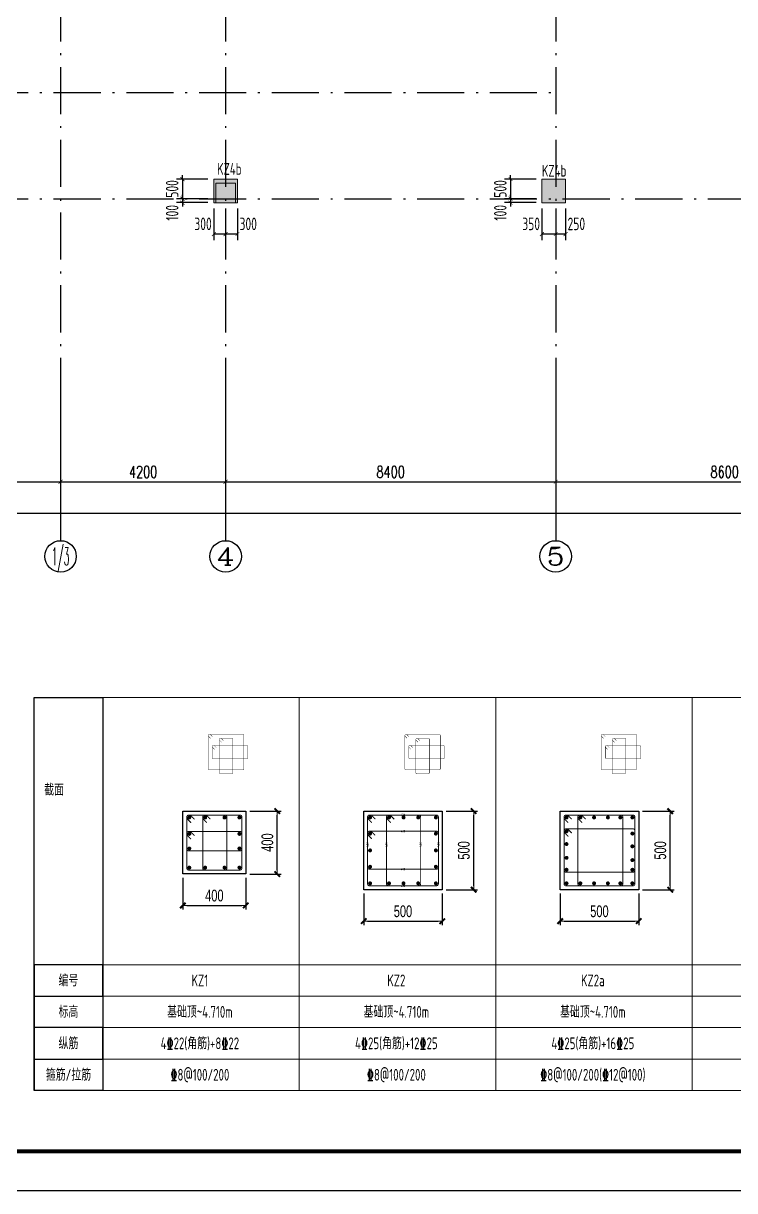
# Model space of a CAD drawing. Extents: x 169490 to 7584583, y -2399407 to 1374371.
# Drawn here: x 478408 to 496510, y 795791 to 825491 of the extents above; entities that cross this region are included whole.
import ezdxf
from ezdxf.enums import TextEntityAlignment as Align

# ---------------------------------------------------------------- set-up
doc = ezdxf.new("R2010")
doc.units = 0
doc.header["$LTSCALE"] = 100
doc.linetypes.add('D3轴线点划线', pattern=[18.5, 12, -3, 0.5, -3])
doc.layers.get('0').update_dxf_attribs({"linetype": 'CONTINUOUS'})
doc.layers.get('DEFPOINTS').update_dxf_attribs({"linetype": 'CONTINUOUS'})
for name, color, linetype in [('AXIS', 3, 'CONTINUOUS'), ('AXIS_TEXT', 4, 'CONTINUOUS'), ('C-AXIS(轴号)', 3, 'CONTINUOUS'), ('C-AXIS-T(字)', 7, 'CONTINUOUS'), ('C-DOTE', 8, 'D3轴线点划线'), ('link', 6, 'CONTINUOUS'), ('outline', 7, 'CONTINUOUS'), ('S-COLU-DIM', 151, 'CONTINUOUS'), ('S-COLU-HATCH', 251, 'CONTINUOUS'), ('S-COLU-TEXT', 7, 'CONTINUOUS'), ('tab-表头', 127, 'CONTINUOUS'), ('z-计算配筋', 7, 'CONTINUOUS'), ('图框', 140, 'CONTINUOUS')]:
    doc.layers.add(name, color=color, linetype=linetype)
for name, color, linetype, lineweight in [('rein', 10, 'CONTINUOUS', 18), ('S-COLU-LINE1', 6, 'CONTINUOUS', 18), ('TAB', 7, 'CONTINUOUS', 18), ('Z-详图标注', 3, 'CONTINUOUS', 18)]:
    doc.layers.add(name, color=color, linetype=linetype, lineweight=lineweight)
doc.layers.add('箍筋长度', color=3, linetype='CONTINUOUS', plot=False)
doc.styles.add('_TCH_AXIS', font='COMPLEX', dxfattribs={"bigfont": 'GBCBIG'})
doc.styles.add('_TCH_DIM_T3', font='SIMPLEX.shx', dxfattribs={"width": 0.705882, "bigfont": 'GBCBIG.shx'})
doc.styles.add('BW_Dim', font='Bweng.shx', dxfattribs={"width": 0.7, "bigfont": 'hztxt.shx'})
doc.styles.add('BW_Rein', font='Tssdeng.shx', dxfattribs={"width": 0.7, "bigfont": 'hztxt.shx'})
doc.styles.add('COMPLEX', font='COMPLEX')
doc.styles.add('TSSD_Dimension', font='Tssdeng.shx', dxfattribs={"width": 0.7, "bigfont": 'tssdchn.shx'})
doc.dimstyles.new('_TCH_ARCH&&100', dxfattribs={"dimtxt": 297.5, "dimasz": 100, "dimexe": 250, "dimexo": 300, "dimgap": 100, "dimtad": 1, "dimdec": 0, "dimzin": 0, "dimdsep": 46, "dimtxsty": '_TCH_DIM_T3', "dimblk": 'ARCHTICK', "dimcen": 0.09, "dimclrt": 7, "dimazin": 2, "dimtfac": 1, "dimtdec": 0, "dimtix": 1, "dimtmove": 2, "dimatfit": 3, "dimfxl": 1, "dimtolj": 1, "dimtzin": 0, "dimarcsym": 0})
doc.dimstyles.new('Cyz_25_100', dxfattribs={"dimtxt": 300, "dimasz": 100, "dimexe": 100, "dimexo": 100, "dimgap": 100, "dimtad": 1, "dimdec": 0, "dimlfac": 0.25, "dimzin": 0, "dimdsep": 46, "dimtxsty": 'BW_Dim', "dimblk": '_bwk', "dimcen": 0, "dimclrt": 7, "dimadec": 0, "dimazin": 0, "dimtfac": 1, "dimtdec": 0, "dimtix": 1, "dimtmove": 2, "dimatfit": 0, "dimfxl": 1, "dimtolj": 1, "dimtzin": 0, "dimarcsym": 0})
doc.dimstyles.new('TSSD_100_100$0', dxfattribs={"dimtxt": 320, "dimasz": 100, "dimexe": 150, "dimexo": 150, "dimgap": 100, "dimtad": 1, "dimdec": 0, "dimzin": 0, "dimdsep": 46, "dimtxsty": 'TSSD_Dimension', "dimblk": 'ARCHTICK', "dimcen": 0, "dimclrt": 7, "dimadec": 1, "dimazin": 0, "dimtfac": 1, "dimtdec": 0, "dimtix": 1, "dimtmove": 2, "dimatfit": 3, "dimldrblk": '_TSDBK', "dimfxl": 1, "dimtolj": 1, "dimtzin": 0, "dimarcsym": 0})

# ---------------------------------------------------------------- blocks, each defined once
blk = doc.blocks.new('_ARCHTICK')
at = {"const_width": 0.15}
blk.add_lwpolyline([(-0.5, -0.5), (0.5, 0.5)], dxfattribs=at)
blk = doc.blocks.new('*D1611')
at = {"layer": 'AXIS', "color": 0, "lineweight": -2, "transparency": 16777216}
for p, q in [((466556, 816029), (466556, 812779)), ((538456, 816029), (538456, 812779)), ((466556, 813029), (538456, 813029))]:
    blk.add_line(p, q, dxfattribs=at)
at = {"layer": 'DEFPOINTS', "color": 0, "transparency": 16777216}
for p in [(466556, 816329), (538456, 816329), (538456, 813029)]:
    blk.add_point(p, dxfattribs=at)
at = {"layer": 'AXIS', "color": 0, "lineweight": -2, "transparency": 16777216, "xscale": 100, "yscale": 100, "zscale": 100, "rotation": 180}
blk.add_blockref('_ARCHTICK', (466556, 813029), dxfattribs=at)
at = {"layer": 'AXIS', "color": 0, "lineweight": -2, "transparency": 16777216, "xscale": 100, "yscale": 100, "zscale": 100}
blk.add_blockref('_ARCHTICK', (538456, 813029), dxfattribs=at)
at = {"layer": 'AXIS', "color": 7, "transparency": 16777216, "insert": (502506, 813278), "char_height": 297.5, "attachment_point": 5, "style": '_TCH_DIM_T3'}
blk.add_mtext('\\A1;71900', dxfattribs=at)
blk = doc.blocks.new('*D1616')
at = {"layer": 'AXIS', "color": 0, "lineweight": -2, "transparency": 16777216}
for p, q in [((475156, 816029), (475156, 813579)), ((479356, 816029), (479356, 813579)), ((475156, 813829), (479356, 813829))]:
    blk.add_line(p, q, dxfattribs=at)
at = {"layer": 'DEFPOINTS', "color": 0, "transparency": 16777216}
for p in [(475156, 816329), (479356, 816329), (479356, 813829)]:
    blk.add_point(p, dxfattribs=at)
at = {"layer": 'AXIS', "color": 0, "lineweight": -2, "transparency": 16777216, "xscale": 100, "yscale": 100, "zscale": 100, "rotation": 180}
blk.add_blockref('_ARCHTICK', (475156, 813829), dxfattribs=at)
at = {"layer": 'AXIS', "color": 0, "lineweight": -2, "transparency": 16777216, "xscale": 100, "yscale": 100, "zscale": 100}
blk.add_blockref('_ARCHTICK', (479356, 813829), dxfattribs=at)
at = {"layer": 'AXIS', "color": 7, "transparency": 16777216, "insert": (477256, 814078), "char_height": 297.5, "attachment_point": 5, "style": '_TCH_DIM_T3'}
blk.add_mtext('\\A1;4200', dxfattribs=at)
blk = doc.blocks.new('*D1617')
at = {"layer": 'AXIS', "color": 0, "lineweight": -2, "transparency": 16777216}
for p, q in [((479356, 816029), (479356, 813579)), ((483556, 816029), (483556, 813579)), ((479356, 813829), (483556, 813829))]:
    blk.add_line(p, q, dxfattribs=at)
at = {"layer": 'DEFPOINTS', "color": 0, "transparency": 16777216}
for p in [(479356, 816329), (483556, 816329), (483556, 813829)]:
    blk.add_point(p, dxfattribs=at)
at = {"layer": 'AXIS', "color": 0, "lineweight": -2, "transparency": 16777216, "xscale": 100, "yscale": 100, "zscale": 100, "rotation": 180}
blk.add_blockref('_ARCHTICK', (479356, 813829), dxfattribs=at)
at = {"layer": 'AXIS', "color": 0, "lineweight": -2, "transparency": 16777216, "xscale": 100, "yscale": 100, "zscale": 100}
blk.add_blockref('_ARCHTICK', (483556, 813829), dxfattribs=at)
at = {"layer": 'AXIS', "color": 7, "transparency": 16777216, "insert": (481456, 814078), "char_height": 297.5, "attachment_point": 5, "style": '_TCH_DIM_T3'}
blk.add_mtext('\\A1;4200', dxfattribs=at)
blk = doc.blocks.new('*D1618')
at = {"layer": 'AXIS', "color": 0, "lineweight": -2, "transparency": 16777216}
for p, q in [((483556, 816029), (483556, 813579)), ((491956, 816029), (491956, 813579)), ((483556, 813829), (491956, 813829))]:
    blk.add_line(p, q, dxfattribs=at)
at = {"layer": 'DEFPOINTS', "color": 0, "transparency": 16777216}
for p in [(483556, 816329), (491956, 816329), (491956, 813829)]:
    blk.add_point(p, dxfattribs=at)
at = {"layer": 'AXIS', "color": 0, "lineweight": -2, "transparency": 16777216, "xscale": 100, "yscale": 100, "zscale": 100, "rotation": 180}
blk.add_blockref('_ARCHTICK', (483556, 813829), dxfattribs=at)
at = {"layer": 'AXIS', "color": 0, "lineweight": -2, "transparency": 16777216, "xscale": 100, "yscale": 100, "zscale": 100}
blk.add_blockref('_ARCHTICK', (491956, 813829), dxfattribs=at)
at = {"layer": 'AXIS', "color": 7, "transparency": 16777216, "insert": (487756, 814078), "char_height": 297.5, "attachment_point": 5, "style": '_TCH_DIM_T3'}
blk.add_mtext('\\A1;8400', dxfattribs=at)
blk = doc.blocks.new('*D1619')
at = {"layer": 'AXIS', "color": 0, "lineweight": -2, "transparency": 16777216}
for p, q in [((491956, 816029), (491956, 813579)), ((500556, 816029), (500556, 813579)), ((491956, 813829), (500556, 813829))]:
    blk.add_line(p, q, dxfattribs=at)
at = {"layer": 'DEFPOINTS', "color": 0, "transparency": 16777216}
for p in [(491956, 816329), (500556, 816329), (500556, 813829)]:
    blk.add_point(p, dxfattribs=at)
at = {"layer": 'AXIS', "color": 0, "lineweight": -2, "transparency": 16777216, "xscale": 100, "yscale": 100, "zscale": 100, "rotation": 180}
blk.add_blockref('_ARCHTICK', (491956, 813829), dxfattribs=at)
at = {"layer": 'AXIS', "color": 0, "lineweight": -2, "transparency": 16777216, "xscale": 100, "yscale": 100, "zscale": 100}
blk.add_blockref('_ARCHTICK', (500556, 813829), dxfattribs=at)
at = {"layer": 'AXIS', "color": 7, "transparency": 16777216, "insert": (496256, 814078), "char_height": 297.5, "attachment_point": 5, "style": '_TCH_DIM_T3'}
blk.add_mtext('\\A1;8600', dxfattribs=at)
blk = doc.blocks.new('_AXISO')
blk.add_circle((0, 0), 0.5)
at = {"layer": 'AXIS_TEXT', "style": 'COMPLEX', "width": 1.041667}
blk.add_attdef('A', text='', height=0.56, dxfattribs=at).set_placement((-0.25, -0.28), (0.25, -0.28), align=Align.FIT)
blk = doc.blocks.new('*D3648')
at = {"layer": 'DEFPOINTS', "color": 0, "ltscale": 10, "transparency": 16777216}
for p in [(491956, 820929), (492206, 820929), (491956, 820129)]:
    blk.add_point(p, dxfattribs=at)
at = {"layer": 'S-COLU-DIM', "color": 0, "lineweight": -2, "ltscale": 10, "transparency": 16777216}
for p, q in [((491956, 820779), (491956, 819979)), ((492206, 820779), (492206, 819979)), ((492206, 820129), (491956, 820129))]:
    blk.add_line(p, q, dxfattribs=at)
at = {"layer": 'S-COLU-DIM', "color": 0, "lineweight": -2, "ltscale": 10, "transparency": 16777216, "xscale": 100, "yscale": 100, "zscale": 100, "rotation": 180}
blk.add_blockref('_ARCHTICK', (491956, 820129), dxfattribs=at)
at = {"layer": 'S-COLU-DIM', "color": 0, "lineweight": -2, "ltscale": 10, "transparency": 16777216, "xscale": 100, "yscale": 100, "zscale": 100}
blk.add_blockref('_ARCHTICK', (492206, 820129), dxfattribs=at)
at = {"layer": 'S-COLU-DIM', "color": 7, "ltscale": 10, "transparency": 16777216, "insert": (492481, 820389), "char_height": 320, "attachment_point": 5, "style": 'TSSD_Dimension'}
blk.add_mtext('\\A1;250', dxfattribs=at)
blk = doc.blocks.new('_TSDBK')
blk.add_line((-1, 0), (0, 0))
at = {"const_width": 0.5}
blk.add_lwpolyline([(-0.7, -0.7), (0.7, 0.7)], dxfattribs=at)
blk = doc.blocks.new('*D3649')
at = {"layer": 'DEFPOINTS', "color": 0, "ltscale": 10, "transparency": 16777216}
for p in [(491606, 820929), (491956, 820929), (491606, 820129)]:
    blk.add_point(p, dxfattribs=at)
at = {"layer": 'S-COLU-DIM', "color": 0, "lineweight": -2, "ltscale": 10, "transparency": 16777216}
for p, q in [((491606, 820779), (491606, 819979)), ((491956, 820779), (491956, 819979)), ((491956, 820129), (491606, 820129))]:
    blk.add_line(p, q, dxfattribs=at)
at = {"layer": 'S-COLU-DIM', "color": 0, "lineweight": -2, "ltscale": 10, "transparency": 16777216, "xscale": 100, "yscale": 100, "zscale": 100, "rotation": 180}
blk.add_blockref('_ARCHTICK', (491606, 820129), dxfattribs=at)
at = {"layer": 'S-COLU-DIM', "color": 0, "lineweight": -2, "ltscale": 10, "transparency": 16777216, "xscale": 100, "yscale": 100, "zscale": 100}
blk.add_blockref('_ARCHTICK', (491956, 820129), dxfattribs=at)
at = {"layer": 'S-COLU-DIM', "color": 7, "ltscale": 10, "transparency": 16777216, "insert": (491331, 820389), "char_height": 320, "attachment_point": 5, "style": 'TSSD_Dimension'}
blk.add_mtext('\\A1;350', dxfattribs=at)
blk = doc.blocks.new('*D3650')
at = {"layer": 'DEFPOINTS', "color": 0, "ltscale": 10, "transparency": 16777216}
for p in [(491606, 821529), (490806, 821029), (491606, 821029)]:
    blk.add_point(p, dxfattribs=at)
at = {"layer": 'S-COLU-DIM', "color": 0, "lineweight": -2, "ltscale": 10, "transparency": 16777216}
for p, q in [((491456, 821529), (490656, 821529)), ((490806, 821529), (490806, 821629)), ((490806, 821529), (490806, 821029)), ((491456, 821029), (490656, 821029)), ((490806, 821029), (490806, 820929))]:
    blk.add_line(p, q, dxfattribs=at)
at = {"layer": 'S-COLU-DIM', "color": 0, "lineweight": -2, "ltscale": 10, "transparency": 16777216, "xscale": 100, "yscale": 100, "zscale": 100}
for p, rotation in [((490806, 821529), 270), ((490806, 821029), 90)]:
    blk.add_blockref('_ARCHTICK', p, dxfattribs=dict(at, rotation=rotation))
at = {"layer": 'S-COLU-DIM', "color": 7, "ltscale": 10, "transparency": 16777216, "insert": (490546, 821279), "char_height": 320, "attachment_point": 5, "rotation": 90, "style": 'TSSD_Dimension'}
blk.add_mtext('\\A1;500', dxfattribs=at)
blk = doc.blocks.new('*D3651')
at = {"layer": 'DEFPOINTS', "color": 0, "ltscale": 10, "transparency": 16777216}
for p in [(490806, 820929), (491606, 821029), (491606, 820929)]:
    blk.add_point(p, dxfattribs=at)
at = {"layer": 'S-COLU-DIM', "color": 0, "lineweight": -2, "ltscale": 10, "transparency": 16777216}
for p, q in [((491456, 821029), (490656, 821029)), ((491456, 820929), (490656, 820929)), ((490806, 821029), (490806, 821129)), ((490806, 821029), (490806, 820929)), ((490806, 820929), (490806, 820829))]:
    blk.add_line(p, q, dxfattribs=at)
at = {"layer": 'S-COLU-DIM', "color": 0, "lineweight": -2, "ltscale": 10, "transparency": 16777216, "xscale": 100, "yscale": 100, "zscale": 100}
for p, rotation in [((490806, 821029), 270), ((490806, 820929), 90)]:
    blk.add_blockref('_ARCHTICK', p, dxfattribs=dict(at, rotation=rotation))
at = {"layer": 'S-COLU-DIM', "color": 7, "ltscale": 10, "transparency": 16777216, "insert": (490546, 820671), "char_height": 320, "attachment_point": 5, "rotation": 90, "style": 'TSSD_Dimension'}
blk.add_mtext('\\A1;100', dxfattribs=at)
blk = doc.blocks.new('*D3660')
at = {"layer": 'DEFPOINTS', "color": 0, "ltscale": 10, "transparency": 16777216}
for p in [(483556, 820929), (483856, 820929), (483556, 820129)]:
    blk.add_point(p, dxfattribs=at)
at = {"layer": 'S-COLU-DIM', "color": 0, "lineweight": -2, "ltscale": 10, "transparency": 16777216}
for p, q in [((483556, 820779), (483556, 819979)), ((483856, 820779), (483856, 819979)), ((483856, 820129), (483556, 820129))]:
    blk.add_line(p, q, dxfattribs=at)
at = {"layer": 'S-COLU-DIM', "color": 0, "lineweight": -2, "ltscale": 10, "transparency": 16777216, "xscale": 100, "yscale": 100, "zscale": 100, "rotation": 180}
blk.add_blockref('_ARCHTICK', (483556, 820129), dxfattribs=at)
at = {"layer": 'S-COLU-DIM', "color": 0, "lineweight": -2, "ltscale": 10, "transparency": 16777216, "xscale": 100, "yscale": 100, "zscale": 100}
blk.add_blockref('_ARCHTICK', (483856, 820129), dxfattribs=at)
at = {"layer": 'S-COLU-DIM', "color": 7, "ltscale": 10, "transparency": 16777216, "insert": (484131, 820389), "char_height": 320, "attachment_point": 5, "style": 'TSSD_Dimension'}
blk.add_mtext('\\A1;300', dxfattribs=at)
blk = doc.blocks.new('*D3661')
at = {"layer": 'DEFPOINTS', "color": 0, "ltscale": 10, "transparency": 16777216}
for p in [(483256, 820929), (483556, 820929), (483256, 820129)]:
    blk.add_point(p, dxfattribs=at)
at = {"layer": 'S-COLU-DIM', "color": 0, "lineweight": -2, "ltscale": 10, "transparency": 16777216}
for p, q in [((483256, 820779), (483256, 819979)), ((483556, 820779), (483556, 819979)), ((483556, 820129), (483256, 820129))]:
    blk.add_line(p, q, dxfattribs=at)
at = {"layer": 'S-COLU-DIM', "color": 0, "lineweight": -2, "ltscale": 10, "transparency": 16777216, "xscale": 100, "yscale": 100, "zscale": 100, "rotation": 180}
blk.add_blockref('_ARCHTICK', (483256, 820129), dxfattribs=at)
at = {"layer": 'S-COLU-DIM', "color": 0, "lineweight": -2, "ltscale": 10, "transparency": 16777216, "xscale": 100, "yscale": 100, "zscale": 100}
blk.add_blockref('_ARCHTICK', (483556, 820129), dxfattribs=at)
at = {"layer": 'S-COLU-DIM', "color": 7, "ltscale": 10, "transparency": 16777216, "insert": (482981, 820389), "char_height": 320, "attachment_point": 5, "style": 'TSSD_Dimension'}
blk.add_mtext('\\A1;300', dxfattribs=at)
blk = doc.blocks.new('*D3662')
at = {"layer": 'DEFPOINTS', "color": 0, "ltscale": 10, "transparency": 16777216}
for p in [(483256, 821529), (482456, 821029), (483256, 821029)]:
    blk.add_point(p, dxfattribs=at)
at = {"layer": 'S-COLU-DIM', "color": 0, "lineweight": -2, "ltscale": 10, "transparency": 16777216}
for p, q in [((483106, 821529), (482306, 821529)), ((482456, 821529), (482456, 821629)), ((482456, 821529), (482456, 821029)), ((483106, 821029), (482306, 821029)), ((482456, 821029), (482456, 820929))]:
    blk.add_line(p, q, dxfattribs=at)
at = {"layer": 'S-COLU-DIM', "color": 0, "lineweight": -2, "ltscale": 10, "transparency": 16777216, "xscale": 100, "yscale": 100, "zscale": 100}
for p, rotation in [((482456, 821529), 270), ((482456, 821029), 90)]:
    blk.add_blockref('_ARCHTICK', p, dxfattribs=dict(at, rotation=rotation))
at = {"layer": 'S-COLU-DIM', "color": 7, "ltscale": 10, "transparency": 16777216, "insert": (482196, 821279), "char_height": 320, "attachment_point": 5, "rotation": 90, "style": 'TSSD_Dimension'}
blk.add_mtext('\\A1;500', dxfattribs=at)
blk = doc.blocks.new('*D3663')
at = {"layer": 'DEFPOINTS', "color": 0, "ltscale": 10, "transparency": 16777216}
for p in [(482456, 820929), (483256, 821029), (483256, 820929)]:
    blk.add_point(p, dxfattribs=at)
at = {"layer": 'S-COLU-DIM', "color": 0, "lineweight": -2, "ltscale": 10, "transparency": 16777216}
for p, q in [((483106, 821029), (482306, 821029)), ((483106, 820929), (482306, 820929)), ((482456, 821029), (482456, 821129)), ((482456, 821029), (482456, 820929)), ((482456, 820929), (482456, 820829))]:
    blk.add_line(p, q, dxfattribs=at)
at = {"layer": 'S-COLU-DIM', "color": 0, "lineweight": -2, "ltscale": 10, "transparency": 16777216, "xscale": 100, "yscale": 100, "zscale": 100}
for p, rotation in [((482456, 821029), 270), ((482456, 820929), 90)]:
    blk.add_blockref('_ARCHTICK', p, dxfattribs=dict(at, rotation=rotation))
at = {"layer": 'S-COLU-DIM', "color": 7, "ltscale": 10, "transparency": 16777216, "insert": (482196, 820671), "char_height": 320, "attachment_point": 5, "rotation": 90, "style": 'TSSD_Dimension'}
blk.add_mtext('\\A1;100', dxfattribs=at)
blk = doc.blocks.new('_bwk')
blk.add_line((-1, 0), (0, 0))
blk.add_lwpolyline([(-0.7, -0.7, 0.5, 0.5, 0), (0.7, 0.7, 0.5, 0.5, 0)], format="xyseb")
blk = doc.blocks.new('*D3704')
at = {"layer": 'DEFPOINTS', "color": 0, "transparency": 16777216}
for p in [(484069, 805448), (484869, 805448), (484069, 803848)]:
    blk.add_point(p, dxfattribs=at)
at = {"layer": 'Z-详图标注', "color": 0, "lineweight": -2, "transparency": 16777216}
for p, q in [((484169, 805448), (484969, 805448)), ((484869, 803948), (484869, 805348)), ((484169, 803848), (484969, 803848))]:
    blk.add_line(p, q, dxfattribs=at)
at = {"layer": 'Z-详图标注', "color": 0, "lineweight": -2, "transparency": 16777216, "xscale": 100, "yscale": 100, "zscale": 100}
for p, rotation in [((484869, 805448), 90), ((484869, 803848), 270)]:
    blk.add_blockref('_bwk', p, dxfattribs=dict(at, rotation=rotation))
at = {"layer": 'Z-详图标注', "color": 7, "transparency": 16777216, "insert": (484619, 804648), "char_height": 300, "attachment_point": 5, "rotation": 90, "style": 'BW_Dim'}
blk.add_mtext('\\A1;400', dxfattribs=at)
blk = doc.blocks.new('*D3705')
at = {"layer": 'DEFPOINTS', "color": 0, "transparency": 16777216}
for p in [(482469, 803848), (484069, 803848), (484069, 803048)]:
    blk.add_point(p, dxfattribs=at)
at = {"layer": 'Z-详图标注', "color": 0, "lineweight": -2, "transparency": 16777216}
for p, q in [((482469, 803748), (482469, 802948)), ((484069, 803748), (484069, 802948)), ((482569, 803048), (483969, 803048))]:
    blk.add_line(p, q, dxfattribs=at)
at = {"layer": 'Z-详图标注', "color": 0, "lineweight": -2, "transparency": 16777216, "xscale": 100, "yscale": 100, "zscale": 100, "rotation": 180}
blk.add_blockref('_bwk', (482469, 803048), dxfattribs=at)
at = {"layer": 'Z-详图标注', "color": 0, "lineweight": -2, "transparency": 16777216, "xscale": 100, "yscale": 100, "zscale": 100}
blk.add_blockref('_bwk', (484069, 803048), dxfattribs=at)
at = {"layer": 'Z-详图标注', "color": 7, "transparency": 16777216, "insert": (483269, 803298), "char_height": 300, "attachment_point": 5, "style": 'BW_Dim'}
blk.add_mtext('\\A1;400', dxfattribs=at)
blk = doc.blocks.new('*D3718')
at = {"layer": 'DEFPOINTS', "color": 0, "transparency": 16777216}
for p in [(489069, 805448), (489869, 805448), (489069, 803448)]:
    blk.add_point(p, dxfattribs=at)
at = {"layer": 'Z-详图标注', "color": 0, "lineweight": -2, "transparency": 16777216}
for p, q in [((489169, 805448), (489969, 805448)), ((489869, 803548), (489869, 805348)), ((489169, 803448), (489969, 803448))]:
    blk.add_line(p, q, dxfattribs=at)
at = {"layer": 'Z-详图标注', "color": 0, "lineweight": -2, "transparency": 16777216, "xscale": 100, "yscale": 100, "zscale": 100}
for p, rotation in [((489869, 805448), 90), ((489869, 803448), 270)]:
    blk.add_blockref('_bwk', p, dxfattribs=dict(at, rotation=rotation))
at = {"layer": 'Z-详图标注', "color": 7, "transparency": 16777216, "insert": (489619, 804448), "char_height": 300, "attachment_point": 5, "rotation": 90, "style": 'BW_Dim'}
blk.add_mtext('\\A1;500', dxfattribs=at)
blk = doc.blocks.new('*D3719')
at = {"layer": 'DEFPOINTS', "color": 0, "transparency": 16777216}
for p in [(487069, 803448), (489069, 803448), (489069, 802648)]:
    blk.add_point(p, dxfattribs=at)
at = {"layer": 'Z-详图标注', "color": 0, "lineweight": -2, "transparency": 16777216}
for p, q in [((487069, 803348), (487069, 802548)), ((489069, 803348), (489069, 802548)), ((487169, 802648), (488969, 802648))]:
    blk.add_line(p, q, dxfattribs=at)
at = {"layer": 'Z-详图标注', "color": 0, "lineweight": -2, "transparency": 16777216, "xscale": 100, "yscale": 100, "zscale": 100, "rotation": 180}
blk.add_blockref('_bwk', (487069, 802648), dxfattribs=at)
at = {"layer": 'Z-详图标注', "color": 0, "lineweight": -2, "transparency": 16777216, "xscale": 100, "yscale": 100, "zscale": 100}
blk.add_blockref('_bwk', (489069, 802648), dxfattribs=at)
at = {"layer": 'Z-详图标注', "color": 7, "transparency": 16777216, "insert": (488069, 802898), "char_height": 300, "attachment_point": 5, "style": 'BW_Dim'}
blk.add_mtext('\\A1;500', dxfattribs=at)
blk = doc.blocks.new('*D3720')
at = {"layer": 'DEFPOINTS', "color": 0, "transparency": 16777216}
for p in [(494069, 805448), (494869, 805448), (494069, 803448)]:
    blk.add_point(p, dxfattribs=at)
at = {"layer": 'Z-详图标注', "color": 0, "lineweight": -2, "transparency": 16777216}
for p, q in [((494169, 805448), (494969, 805448)), ((494869, 803548), (494869, 805348)), ((494169, 803448), (494969, 803448))]:
    blk.add_line(p, q, dxfattribs=at)
at = {"layer": 'Z-详图标注', "color": 0, "lineweight": -2, "transparency": 16777216, "xscale": 100, "yscale": 100, "zscale": 100}
for p, rotation in [((494869, 805448), 90), ((494869, 803448), 270)]:
    blk.add_blockref('_bwk', p, dxfattribs=dict(at, rotation=rotation))
at = {"layer": 'Z-详图标注', "color": 7, "transparency": 16777216, "insert": (494619, 804448), "char_height": 300, "attachment_point": 5, "rotation": 90, "style": 'BW_Dim'}
blk.add_mtext('\\A1;500', dxfattribs=at)
blk = doc.blocks.new('*D3721')
at = {"layer": 'DEFPOINTS', "color": 0, "transparency": 16777216}
for p in [(492069, 803448), (494069, 803448), (494069, 802648)]:
    blk.add_point(p, dxfattribs=at)
at = {"layer": 'Z-详图标注', "color": 0, "lineweight": -2, "transparency": 16777216}
for p, q in [((492069, 803348), (492069, 802548)), ((494069, 803348), (494069, 802548)), ((492169, 802648), (493969, 802648))]:
    blk.add_line(p, q, dxfattribs=at)
at = {"layer": 'Z-详图标注', "color": 0, "lineweight": -2, "transparency": 16777216, "xscale": 100, "yscale": 100, "zscale": 100, "rotation": 180}
blk.add_blockref('_bwk', (492069, 802648), dxfattribs=at)
at = {"layer": 'Z-详图标注', "color": 0, "lineweight": -2, "transparency": 16777216, "xscale": 100, "yscale": 100, "zscale": 100}
blk.add_blockref('_bwk', (494069, 802648), dxfattribs=at)
at = {"layer": 'Z-详图标注', "color": 7, "transparency": 16777216, "insert": (493069, 802898), "char_height": 300, "attachment_point": 5, "style": 'BW_Dim'}
blk.add_mtext('\\A1;500', dxfattribs=at)

msp = doc.modelspace()

# ---------------------------------------------------------------- hatches: boundary and pattern name
at = {"layer": 'S-COLU-HATCH', "ltscale": 10}
h = msp.add_hatch(color=256, dxfattribs=at)
h.dxf.hatch_style = 1
h.paths.add_polyline_path([(483855.9, 821528.9), (483255.9, 821528.9), (483255.9, 820928.9), (483855.9, 820928.9)])
h = msp.add_hatch(color=256, dxfattribs=at)
h.dxf.hatch_style = 1
h.paths.add_polyline_path([(492205.9, 821528.9), (491605.9, 821528.9), (491605.9, 820928.9), (492205.9, 820928.9)])
at = {"layer": 'S-COLU-HATCH'}
h = msp.add_hatch(color=256, dxfattribs=at)
h.dxf.hatch_style = 1
h.paths.add_polyline_path([(483305.9, 821428.9), (483805.9, 821428.9), (483805.9, 820928.9), (483305.9, 820928.9)])

# ---------------------------------------------------------------- linework, layer by layer
at = {"ltscale": 10}
msp.add_lwpolyline([(549442.9, 854191.4), (454837.9, 854191.4), (454837.9, 796791.4), (549442.9, 796791.4)], close=True, dxfattribs=at)
at = {"layer": 'C-AXIS(轴号)'}
for p, q in [((479355.9, 816328.9), (479355.9, 812328.9)), ((483555.9, 816328.9), (483555.9, 812328.9)), ((491955.9, 816328.9), (491955.9, 812328.9))]:
    msp.add_line(p, q, dxfattribs=at)
at = {"layer": 'C-DOTE'}
for p, q in [((479355.9, 841028.9), (479355.9, 816328.9)), ((483555.9, 841028.9), (483555.9, 816328.9)), ((491955.9, 841028.9), (491955.9, 816328.9)), ((464379.5, 823728.9), (491955.9, 823728.9)), ((464379.5, 821028.9), (542155.9, 821028.9))]:
    msp.add_line(p, q, dxfattribs=at)
at = {"layer": 'link', "color": 1}
for points, const_width in [([(483216.5, 807345.3), (483170.6, 807391.2, 0.1989124), (483153.6, 807398.3), (483143.4, 807398.3, 0.4142136), (483119.4, 807374.3), (483119.4, 806522.3, 0.4142136), (483143.4, 806498.3), (483995.4, 806498.3, 0.4142136), (484019.4, 806522.3), (484019.4, 807374.3, 0.4142136), (483995.4, 807398.3), (483143.4, 807398.3, 0.4142136), (483119.4, 807374.3), (483119.4, 807364, 0.1989124), (483126.4, 807347), (483172.3, 807301.1)], 10), ([(488216.5, 807345.3), (488170.6, 807391.2, 0.1989124), (488153.6, 807398.3), (488143.4, 807398.3, 0.4142136), (488119.4, 807374.3), (488119.4, 806522.3, 0.4142136), (488143.4, 806498.3), (488995.4, 806498.3, 0.4142136), (489019.4, 806522.3), (489019.4, 807374.3, 0.4142136), (488995.4, 807398.3), (488143.4, 807398.3, 0.4142136), (488119.4, 807374.3), (488119.4, 807364, 0.1989124), (488126.4, 807347), (488172.3, 807301.1)], 10), ([(493216.5, 807345.3), (493170.6, 807391.2, 0.1989124), (493153.6, 807398.3), (493143.4, 807398.3, 0.4142136), (493119.4, 807374.3), (493119.4, 806522.3, 0.4142136), (493143.4, 806498.3), (493995.4, 806498.3, 0.4142136), (494019.4, 806522.3), (494019.4, 807374.3, 0.4142136), (493995.4, 807398.3), (493143.4, 807398.3, 0.4142136), (493119.4, 807374.3), (493119.4, 807364, 0.1989124), (493126.4, 807347), (493172.3, 807301.1)], 10), ([(482763.7, 805242.3), (482671.8, 805334.2, 0.1989124), (482637.9, 805348.3), (482617.4, 805348.3, 0.4142136), (482569.4, 805300.3), (482569.4, 803996.3, 0.4142136), (482617.4, 803948.3), (483921.4, 803948.3, 0.4142136), (483969.4, 803996.3), (483969.4, 805300.3, 0.4142136), (483921.4, 805348.3), (482617.4, 805348.3, 0.4142136), (482569.4, 805300.3), (482569.4, 805279.7, 0.1989124), (482583.4, 805245.8), (482675.3, 805153.9)], 25), ([(487363.7, 805242.3), (487271.8, 805334.2, 0.1989124), (487237.9, 805348.3), (487217.4, 805348.3, 0.4142136), (487169.4, 805300.3), (487169.4, 803596.3, 0.4142136), (487217.4, 803548.3), (488921.4, 803548.3, 0.4142136), (488969.4, 803596.3), (488969.4, 805300.3, 0.4142136), (488921.4, 805348.3), (487217.4, 805348.3, 0.4142136), (487169.4, 805300.3), (487169.4, 805279.7, 0.1989124), (487183.4, 805245.8), (487275.3, 805153.9)], 25), ([(492363.7, 805242.3), (492271.8, 805334.2, 0.1989124), (492237.9, 805348.3), (492217.4, 805348.3, 0.4142136), (492169.4, 805300.3), (492169.4, 803596.3, 0.4142136), (492217.4, 803548.3), (493921.4, 803548.3, 0.4142136), (493969.4, 803596.3), (493969.4, 805300.3, 0.4142136), (493921.4, 805348.3), (492217.4, 805348.3, 0.4142136), (492169.4, 805300.3), (492169.4, 805279.7, 0.1989124), (492183.4, 805245.8), (492275.3, 805153.9)], 25)]:
    msp.add_lwpolyline(points, format="xyb", dxfattribs=dict(at, const_width=const_width))
at = {"layer": 'link'}
for points, const_width in [([(483495.7, 807245.3), (483449.7, 807291.2, 0.1989124), (483432.8, 807298.3), (483422.5, 807298.3, 0.4142136), (483398.5, 807274.3), (483398.5, 806422.3, 0.4142136), (483422.5, 806398.3), (483716.2, 806398.3, 0.4142136), (483740.2, 806422.3), (483740.2, 807274.3, 0.4142136), (483716.2, 807298.3), (483422.5, 807298.3, 0.4142136), (483398.5, 807274.3), (483398.5, 807264, 0.1989124), (483405.5, 807247), (483451.5, 807201.1)], 10), ([(488495.7, 807245.3), (488449.7, 807291.2, 0.1989124), (488432.8, 807298.3), (488422.5, 807298.3, 0.4142136), (488398.5, 807274.3), (488398.5, 806422.3, 0.4142136), (488422.5, 806398.3), (488716.2, 806398.3, 0.4142136), (488740.2, 806422.3), (488740.2, 807274.3, 0.4142136), (488716.2, 807298.3), (488422.5, 807298.3, 0.4142136), (488398.5, 807274.3), (488398.5, 807264, 0.1989124), (488405.5, 807247), (488451.5, 807201.1)], 10), ([(493495.7, 807245.3), (493449.7, 807291.2, 0.1989124), (493432.8, 807298.3), (493422.5, 807298.3, 0.4142136), (493398.5, 807274.3), (493398.5, 806422.3, 0.4142136), (493422.5, 806398.3), (493716.2, 806398.3, 0.4142136), (493740.2, 806422.3), (493740.2, 807274.3, 0.4142136), (493716.2, 807298.3), (493422.5, 807298.3, 0.4142136), (493398.5, 807274.3), (493398.5, 807264, 0.1989124), (493405.5, 807247), (493451.5, 807201.1)], 10), ([(483272.3, 807021.9), (483226.4, 807067.9, -0.1989124), (483219.4, 807084.8), (483219.4, 807095.1, -0.4142136), (483243.4, 807119.1), (484095.4, 807119.1, -0.4142136), (484119.4, 807095.1), (484119.4, 806801.4, -0.4142136), (484095.4, 806777.4), (483243.4, 806777.4, -0.4142136), (483219.4, 806801.4), (483219.4, 807095.1, -0.4142136), (483243.4, 807119.1), (483253.6, 807119.1, -0.1989124), (483270.6, 807112.1), (483316.5, 807066.1)], 10), ([(488272.3, 807021.9), (488226.4, 807067.9, -0.1989124), (488219.4, 807084.8), (488219.4, 807095.1, -0.4142136), (488243.4, 807119.1), (489095.4, 807119.1, -0.4142136), (489119.4, 807095.1), (489119.4, 806801.4, -0.4142136), (489095.4, 806777.4), (488243.4, 806777.4, -0.4142136), (488219.4, 806801.4), (488219.4, 807095.1, -0.4142136), (488243.4, 807119.1), (488253.6, 807119.1, -0.1989124), (488270.6, 807112.1), (488316.5, 807066.1)], 10), ([(493272.3, 807021.9), (493226.4, 807067.9, -0.1989124), (493219.4, 807084.8), (493219.4, 807095.1, -0.4142136), (493243.4, 807119.1), (494095.4, 807119.1, -0.4142136), (494119.4, 807095.1), (494119.4, 806801.4, -0.4142136), (494095.4, 806777.4), (493243.4, 806777.4, -0.4142136), (493219.4, 806801.4), (493219.4, 807095.1, -0.4142136), (493243.4, 807119.1), (493253.6, 807119.1, -0.1989124), (493270.6, 807112.1), (493316.5, 807066.1)], 10), ([(483167.5, 805242.3), (483075.6, 805334.2, 0.1989124), (483041.7, 805348.3), (483021.2, 805348.3, 0.4142136), (482973.2, 805300.3), (482973.2, 803996.3, 0.4142136), (483021.2, 803948.3), (483541.3, 803948.3, 0.4142136), (483589.3, 803996.3), (483589.3, 805300.3, 0.4142136), (483541.3, 805348.3), (483021.2, 805348.3, 0.4142136), (482973.2, 805300.3), (482973.2, 805279.7, 0.1989124), (482987.2, 805245.8), (483079.1, 805153.9)], 25), ([(487845.4, 805242.3), (487753.5, 805334.2, 0.1989124), (487719.5, 805348.3), (487699, 805348.3, 0.4142136), (487651, 805300.3), (487651, 803596.3, 0.4142136), (487699, 803548.3), (488471.3, 803548.3, 0.4142136), (488519.3, 803596.3), (488519.3, 805300.3, 0.4142136), (488471.3, 805348.3), (487699, 805348.3, 0.4142136), (487651, 805300.3), (487651, 805279.7, 0.1989124), (487665.1, 805245.8), (487757, 805153.9)], 25), ([(492716.1, 805242.3), (492624.1, 805334.2, 0.1989124), (492590.2, 805348.3), (492569.7, 805348.3, 0.4142136), (492521.7, 805300.3), (492521.7, 803596.3, 0.4142136), (492569.7, 803548.3), (493614.4, 803548.3, 0.4142136), (493662.4, 803596.3), (493662.4, 805300.3, 0.4142136), (493614.4, 805348.3), (492569.7, 805348.3, 0.4142136), (492521.7, 805300.3), (492521.7, 805279.7, 0.1989124), (492535.7, 805245.8), (492627.7, 805153.9)], 25), ([(482675.3, 804736.5), (482583.4, 804828.4, -0.1989124), (482569.4, 804862.3), (482569.4, 804882.8, -0.4142136), (482617.4, 804930.8), (483921.4, 804930.8, -0.4142136), (483969.4, 804882.8), (483969.4, 804483.4, -0.4142136), (483921.4, 804435.4), (482617.4, 804435.4, -0.4142136), (482569.4, 804483.4), (482569.4, 804882.8, -0.4142136), (482617.4, 804930.8), (482637.9, 804930.8, -0.1989124), (482671.8, 804916.8), (482763.7, 804824.9)], 25), ([(487275.3, 804744.3), (487183.4, 804836.3, -0.1989124), (487169.4, 804870.2), (487169.4, 804890.7, -0.4142136), (487217.4, 804938.7), (488921.4, 804938.7, -0.4142136), (488969.4, 804890.7), (488969.4, 804017.7, -0.4142136), (488921.4, 803969.7), (487217.4, 803969.7, -0.4142136), (487169.4, 804017.7), (487169.4, 804890.7, -0.4142136), (487217.4, 804938.7), (487237.9, 804938.7, -0.1989124), (487271.8, 804924.7), (487363.7, 804832.7)], 25), ([(492275.3, 804801.9), (492183.4, 804893.8, -0.1989124), (492169.4, 804927.7), (492169.4, 804948.3, -0.4142136), (492217.4, 804996.3), (493921.4, 804996.3, -0.4142136), (493969.4, 804948.3), (493969.4, 803941.7, -0.4142136), (493921.4, 803893.7), (492217.4, 803893.7, -0.4142136), (492169.4, 803941.7), (492169.4, 804948.3, -0.4142136), (492217.4, 804996.3), (492237.9, 804996.3, -0.1989124), (492271.8, 804982.2), (492363.7, 804890.3)], 25)]:
    msp.add_lwpolyline(points, format="xyb", dxfattribs=dict(at, const_width=const_width))
at = {"layer": 'outline'}
for points in [[(482469.4, 805448.3), (484069.4, 805448.3), (484069.4, 803848.3), (482469.4, 803848.3)], [(487069.4, 805448.3), (489069.4, 805448.3), (489069.4, 803448.3), (487069.4, 803448.3)], [(492069.4, 805448.3), (494069.4, 805448.3), (494069.4, 803448.3), (492069.4, 803448.3)]]:
    msp.add_lwpolyline(points, close=True, dxfattribs=at)
at = {"layer": 'rein', "const_width": 50}
for points in [[(482606.9, 805285.8, 1), (482656.9, 805285.8, 1)], [(483010.7, 805285.8, 1), (483060.7, 805285.8, 1)], [(483501.8, 805285.8, 1), (483551.8, 805285.8, 1)], [(483881.9, 805285.8, 1), (483931.9, 805285.8, 1)], [(487206.9, 805285.8, 1), (487256.9, 805285.8, 1)], [(487688.5, 805285.8, 1), (487738.5, 805285.8, 1)], [(488058.6, 805285.8, 1), (488108.6, 805285.8, 1)], [(488431.8, 805285.8, 1), (488481.8, 805285.8, 1)], [(488881.9, 805285.8, 1), (488931.9, 805285.8, 1)], [(492206.9, 805285.8, 1), (492256.9, 805285.8, 1)], [(492559.2, 805285.8, 1), (492609.2, 805285.8, 1)], [(492907.6, 805285.8, 1), (492957.6, 805285.8, 1)], [(493259, 805285.8, 1), (493309, 805285.8, 1)], [(493574.9, 805285.8, 1), (493624.9, 805285.8, 1)], [(493881.9, 805285.8, 1), (493931.9, 805285.8, 1)], [(482606.9, 804868.3, 1), (482656.9, 804868.3, 1)], [(483881.9, 804868.3, 1), (483931.9, 804868.3, 1)], [(487206.9, 804876.2, 1), (487256.9, 804876.2, 1)], [(488881.9, 804876.2, 1), (488931.9, 804876.2, 1)], [(492206.9, 804933.8, 1), (492256.9, 804933.8, 1)], [(493881.9, 804876.2, 1), (493931.9, 804876.2, 1)], [(492206.9, 804610.1, 1), (492256.9, 804610.1, 1)], [(493881.9, 804552.5, 1), (493931.9, 804552.5, 1)], [(482606.9, 804497.9, 1), (482656.9, 804497.9, 1)], [(483881.9, 804497.9, 1), (483931.9, 804497.9, 1)], [(487206.9, 804448.6, 1), (487256.9, 804448.6, 1)], [(488881.9, 804448.6, 1), (488931.9, 804448.6, 1)], [(492206.9, 804259.4, 1), (492256.9, 804259.4, 1)], [(482606.9, 804010.8, 1), (482656.9, 804010.8, 1)], [(483010.7, 804010.8, 1), (483060.7, 804010.8, 1)], [(483501.8, 804010.8, 1), (483551.8, 804010.8, 1)], [(483881.9, 804010.8, 1), (483931.9, 804010.8, 1)], [(487206.9, 804032.2, 1), (487256.9, 804032.2, 1)], [(488881.9, 804032.2, 1), (488931.9, 804032.2, 1)], [(492206.9, 803956.2, 1), (492256.9, 803956.2, 1)], [(493881.9, 804201.8, 1), (493931.9, 804201.8, 1)], [(493881.9, 803956.2, 1), (493931.9, 803956.2, 1)], [(487206.9, 803610.8, 1), (487256.9, 803610.8, 1)], [(487688.5, 803610.8, 1), (487738.5, 803610.8, 1)], [(488058.6, 803610.8, 1), (488108.6, 803610.8, 1)], [(488431.8, 803610.8, 1), (488481.8, 803610.8, 1)], [(488881.9, 803610.8, 1), (488931.9, 803610.8, 1)], [(492206.9, 803610.8, 1), (492256.9, 803610.8, 1)], [(492559.2, 803610.8, 1), (492609.2, 803610.8, 1)], [(492907.6, 803610.8, 1), (492957.6, 803610.8, 1)], [(493259, 803610.8, 1), (493309, 803610.8, 1)], [(493574.9, 803610.8, 1), (493624.9, 803610.8, 1)], [(493881.9, 803610.8, 1), (493931.9, 803610.8, 1)]]:
    msp.add_lwpolyline(points, format="xyb", close=True, dxfattribs=at)
at = {"layer": 'S-COLU-LINE1'}
for points in [[(483855.9, 821528.9), (483255.9, 821528.9), (483255.9, 820928.9), (483855.9, 820928.9)], [(492205.9, 821528.9), (491605.9, 821528.9), (491605.9, 820928.9), (492205.9, 820928.9)], [(483305.9, 821428.9), (483805.9, 821428.9), (483805.9, 820928.9), (483305.9, 820928.9)]]:
    msp.add_lwpolyline(points, close=True, dxfattribs=at)
at = {"layer": 'TAB'}
for points in [[(480431.4, 798340.4), (480431.4, 808340.4), (485431.4, 808340.4), (485431.4, 798340.4), (480431.4, 798340.4), (480431.4, 801540.4), (485431.4, 801540.4), (485431.4, 800740.4), (480431.4, 800740.4), (480431.4, 799940.4), (485431.4, 799940.4), (485431.4, 799140.4), (480431.4, 799140.4), (480431.4, 798340.4)], [(485431.4, 798340.4), (485431.4, 808340.4), (490431.4, 808340.4), (490431.4, 798340.4), (485431.4, 798340.4), (485431.4, 801540.4), (490431.4, 801540.4), (490431.4, 800740.4), (485431.4, 800740.4), (485431.4, 799940.4), (490431.4, 799940.4), (490431.4, 799140.4), (485431.4, 799140.4), (485431.4, 798340.4)], [(490431.4, 798340.4), (490431.4, 808340.4), (495431.4, 808340.4), (495431.4, 798340.4), (490431.4, 798340.4), (490431.4, 801540.4), (495431.4, 801540.4), (495431.4, 800740.4), (490431.4, 800740.4), (490431.4, 799940.4), (495431.4, 799940.4), (495431.4, 799140.4), (490431.4, 799140.4), (490431.4, 798340.4)], [(495431.4, 798340.4), (495431.4, 808340.4), (500431.4, 808340.4), (500431.4, 798340.4), (495431.4, 798340.4), (495431.4, 801540.4), (500431.4, 801540.4), (500431.4, 800740.4), (495431.4, 800740.4), (495431.4, 799940.4), (500431.4, 799940.4), (500431.4, 799140.4), (495431.4, 799140.4), (495431.4, 798340.4)]]:
    msp.add_lwpolyline(points, dxfattribs=at)
at = {"layer": 'tab-表头'}
msp.add_lwpolyline([(478681.4, 798340.4), (478681.4, 808340.4), (480431.4, 808340.4), (480431.4, 798340.4), (478681.4, 798340.4), (478681.4, 799140.4), (480431.4, 799140.4), (480431.4, 799940.4), (478681.4, 799940.4), (478681.4, 800740.4), (480431.4, 800740.4), (480431.4, 801540.4), (478681.4, 801540.4), (478681.4, 798340.4)], dxfattribs=at)
at = {"layer": '图框'}
msp.add_lwpolyline([(452337.9, 795791.4), (557437.9, 795791.4), (557437.9, 855191.4), (452337.9, 855191.4)], close=True, dxfattribs=at)
at = {"layer": '图框', "const_width": 100}
msp.add_lwpolyline([(454837.9, 796791.4), (556437.9, 796791.4), (556437.9, 854191.4), (454837.9, 854191.4)], close=True, dxfattribs=at)

# ---------------------------------------------------------------- block references
at = {"layer": 'C-AXIS(轴号)'}
ref = msp.add_blockref('_AXISO', (479355.9, 811928.9), dxfattribs=dict(at, xscale=800, yscale=800, zscale=800))
ref.add_attrib('A', '1/3', dxfattribs={"layer": 'C-AXIS-T(字)', "height": 452.55, "style": '_TCH_AXIS', "width": 0.411765}).set_placement((479129.6, 811702.6), (479582.1, 811702.6), align=Align.FIT)
ref = msp.add_blockref('_AXISO', (483555.9, 811928.9), dxfattribs=dict(at, xscale=800, yscale=800, zscale=800))
ref.add_attrib('A', '4', dxfattribs={"layer": 'C-AXIS-T(字)', "height": 452.5, "style": '_TCH_AXIS', "width": 1.3125}).set_placement((483329.6, 811702.6), (483782.1, 811702.6), align=Align.FIT)
ref = msp.add_blockref('_AXISO', (491955.9, 811928.9), dxfattribs=dict(at, xscale=800, yscale=800, zscale=800))
ref.add_attrib('A', '5', dxfattribs={"layer": 'C-AXIS-T(字)', "height": 452.5, "style": '_TCH_AXIS', "width": 1.5}).set_placement((491729.6, 811702.6), (492182.1, 811702.6), align=Align.FIT)

# ---------------------------------------------------------------- texts
at = {"layer": 'S-COLU-TEXT', "color": 3, "style": 'TSSD_Dimension', "width": 0.7}
for p in [(483339, 821636.4), (491604.6, 821591.5)]:
    msp.add_text('KZ4b', height=300, dxfattribs=at).set_placement(p)
at = {"layer": 'tab-表头', "style": 'BW_Rein', "width": 0.7}
for s, p in [('截面', (479190.3, 805990.7)), ('编号', (479556.4, 801140.4)), ('标高', (479556.4, 800340.4)), ('纵筋', (479556.4, 799540.4)), ('箍筋/拉筋', (479556.4, 798740.4))]:
    msp.add_text(s, height=300, dxfattribs=at).set_placement(p, align=Align.MIDDLE_CENTER)
at = {"layer": 'z-计算配筋', "style": 'BW_Rein', "width": 0.7}
for s, p in [('KZ1', (482900.7, 801140.4)), ('KZ2', (487900.7, 801140.4)), ('KZ2a', (492900.7, 801140.4)), ('基础顶~4.710m', (482900.7, 800340.4)), ('基础顶~4.710m', (487900.7, 800340.4)), ('基础顶~4.710m', (492900.7, 800340.4))]:
    msp.add_text(s, height=300, dxfattribs=at).set_placement(p, align=Align.MIDDLE_CENTER)
at = {"layer": 'z-计算配筋', "color": 120, "style": 'BW_Rein', "width": 0.7}
for s, p in [('4%%13222(角筋)+8%%13222', (482900.7, 799540.4)), ('4%%13225(角筋)+12%%13225', (487900.7, 799540.4)), ('4%%13225(角筋)+16%%13225', (492900.7, 799540.4))]:
    msp.add_text(s, height=300, dxfattribs=at).set_placement(p, align=Align.MIDDLE_CENTER)
at = {"layer": 'z-计算配筋', "color": 62, "style": 'BW_Rein', "width": 0.7}
for p in [(482900.7, 798740.4), (487900.7, 798740.4)]:
    msp.add_text('%%1328@100/200', height=300, dxfattribs=at).set_placement(p, align=Align.MIDDLE_CENTER)
at = {"layer": 'z-计算配筋', "color": 6, "style": 'BW_Rein', "width": 0.7}
msp.add_text('%%1328@100/200(%%13212@100)', height=300, dxfattribs=at).set_placement((492900.7, 798740.4), align=Align.MIDDLE_CENTER)
at = {"layer": '箍筋长度', "style": 'BW_Rein', "width": 0.7}
for p in [(488069.4, 805348.3), (488069.4, 804938.7), (488069.4, 803969.7), (488069.4, 803548.3)]:
    msp.add_text('430', height=65, dxfattribs=at).set_placement(p, align=Align.MIDDLE_CENTER)
for p in [(487169.4, 804597.1), (487651, 804597.1), (488519.3, 804597.1), (488969.4, 804597.1)]:
    msp.add_text('430', height=65, rotation=90, dxfattribs=at).set_placement(p, align=Align.MIDDLE_CENTER)

# ---------------------------------------------------------------- dimensions: what is measured, and where the dimension line sits
at = {"layer": 'AXIS'}
for p1, p2, distance, picture, middle in [((466555.9, 816328.9), (538455.9, 816328.9), -3300, '*D1611', (502505.9, 813277.6)), ((475155.9, 816328.9), (479355.9, 816328.9), -2500, '*D1616', (477255.9, 814077.6)), ((479355.9, 816328.9), (483555.9, 816328.9), -2500, '*D1617', (481455.9, 814077.6)), ((483555.9, 816328.9), (491955.9, 816328.9), -2500, '*D1618', (487755.9, 814077.6)), ((491955.9, 816328.9), (500555.9, 816328.9), -2500, '*D1619', (496255.9, 814077.6))]:
    dim = msp.add_aligned_dim(p1=p1, p2=p2, distance=distance, dimstyle='_TCH_ARCH&&100', dxfattribs=at)
    dim.commit()
    dim.dimension.update_dxf_attribs({"geometry": picture, "text_midpoint": middle})
at = {"layer": 'S-COLU-DIM', "ltscale": 10}
for base, p1, p2, picture, middle in [((482455.9, 821028.9), (483255.9, 821528.9), (483255.9, 821028.9), '*D3662', (482195.9, 821278.9)), ((490805.9, 821028.9), (491605.9, 821528.9), (491605.9, 821028.9), '*D3650', (490545.9, 821278.9))]:
    dim = msp.add_linear_dim(base=base, p1=p1, p2=p2, angle=270, dimstyle='TSSD_100_100$0', dxfattribs=at)
    dim.commit()
    dim.dimension.update_dxf_attribs({"geometry": picture, "text_midpoint": middle})
for base, p1, p2, picture, middle in [((482455.9, 820928.9), (483255.9, 821028.9), (483255.9, 820928.9), '*D3663', (482195.9, 820670.8)), ((490805.9, 820928.9), (491605.9, 821028.9), (491605.9, 820928.9), '*D3651', (490545.9, 820670.8))]:
    dim = msp.add_linear_dim(base=base, p1=p1, p2=p2, angle=270, dimstyle='TSSD_100_100$0', dxfattribs=at)
    dim.commit()
    dim.dimension.update_dxf_attribs({"geometry": picture, "text_midpoint": middle, "dimtype": 160})
for base, p1, p2, picture, middle in [((483255.9, 820128.9), (483555.9, 820928.9), (483255.9, 820928.9), '*D3661', (482980.6, 820388.9)), ((483555.9, 820128.9), (483855.9, 820928.9), (483555.9, 820928.9), '*D3660', (484131.2, 820388.9)), ((491605.9, 820128.9), (491955.9, 820928.9), (491605.9, 820928.9), '*D3649', (491330.6, 820388.9)), ((491955.9, 820128.9), (492205.9, 820928.9), (491955.9, 820928.9), '*D3648', (492481.2, 820388.9))]:
    dim = msp.add_linear_dim(base=base, p1=p1, p2=p2, dimstyle='TSSD_100_100$0', dxfattribs=at)
    dim.commit()
    dim.dimension.update_dxf_attribs({"geometry": picture, "text_midpoint": middle, "dimtype": 160})
at = {"layer": 'Z-详图标注'}
for base, p1, p2, picture, middle in [((484869.4, 805448.3), (484069.4, 803848.3), (484069.4, 805448.3), '*D3704', (484619.4, 804648.3)), ((489869.4, 805448.3), (489069.4, 803448.3), (489069.4, 805448.3), '*D3718', (489619.4, 804448.3)), ((494869.4, 805448.3), (494069.4, 803448.3), (494069.4, 805448.3), '*D3720', (494619.4, 804448.3))]:
    dim = msp.add_linear_dim(base=base, p1=p1, p2=p2, angle=90, dimstyle='Cyz_25_100', dxfattribs=at)
    dim.commit()
    dim.dimension.update_dxf_attribs({"geometry": picture, "text_midpoint": middle})
for base, p1, p2, picture, middle in [((484069.4, 803048.3), (482469.4, 803848.3), (484069.4, 803848.3), '*D3705', (483269.4, 803298.3)), ((489069.4, 802648.3), (487069.4, 803448.3), (489069.4, 803448.3), '*D3719', (488069.4, 802898.3)), ((494069.4, 802648.3), (492069.4, 803448.3), (494069.4, 803448.3), '*D3721', (493069.4, 802898.3))]:
    dim = msp.add_linear_dim(base=base, p1=p1, p2=p2, dimstyle='Cyz_25_100', dxfattribs=at)
    dim.commit()
    dim.dimension.update_dxf_attribs({"geometry": picture, "text_midpoint": middle})

doc.saveas('drawing.dxf')
